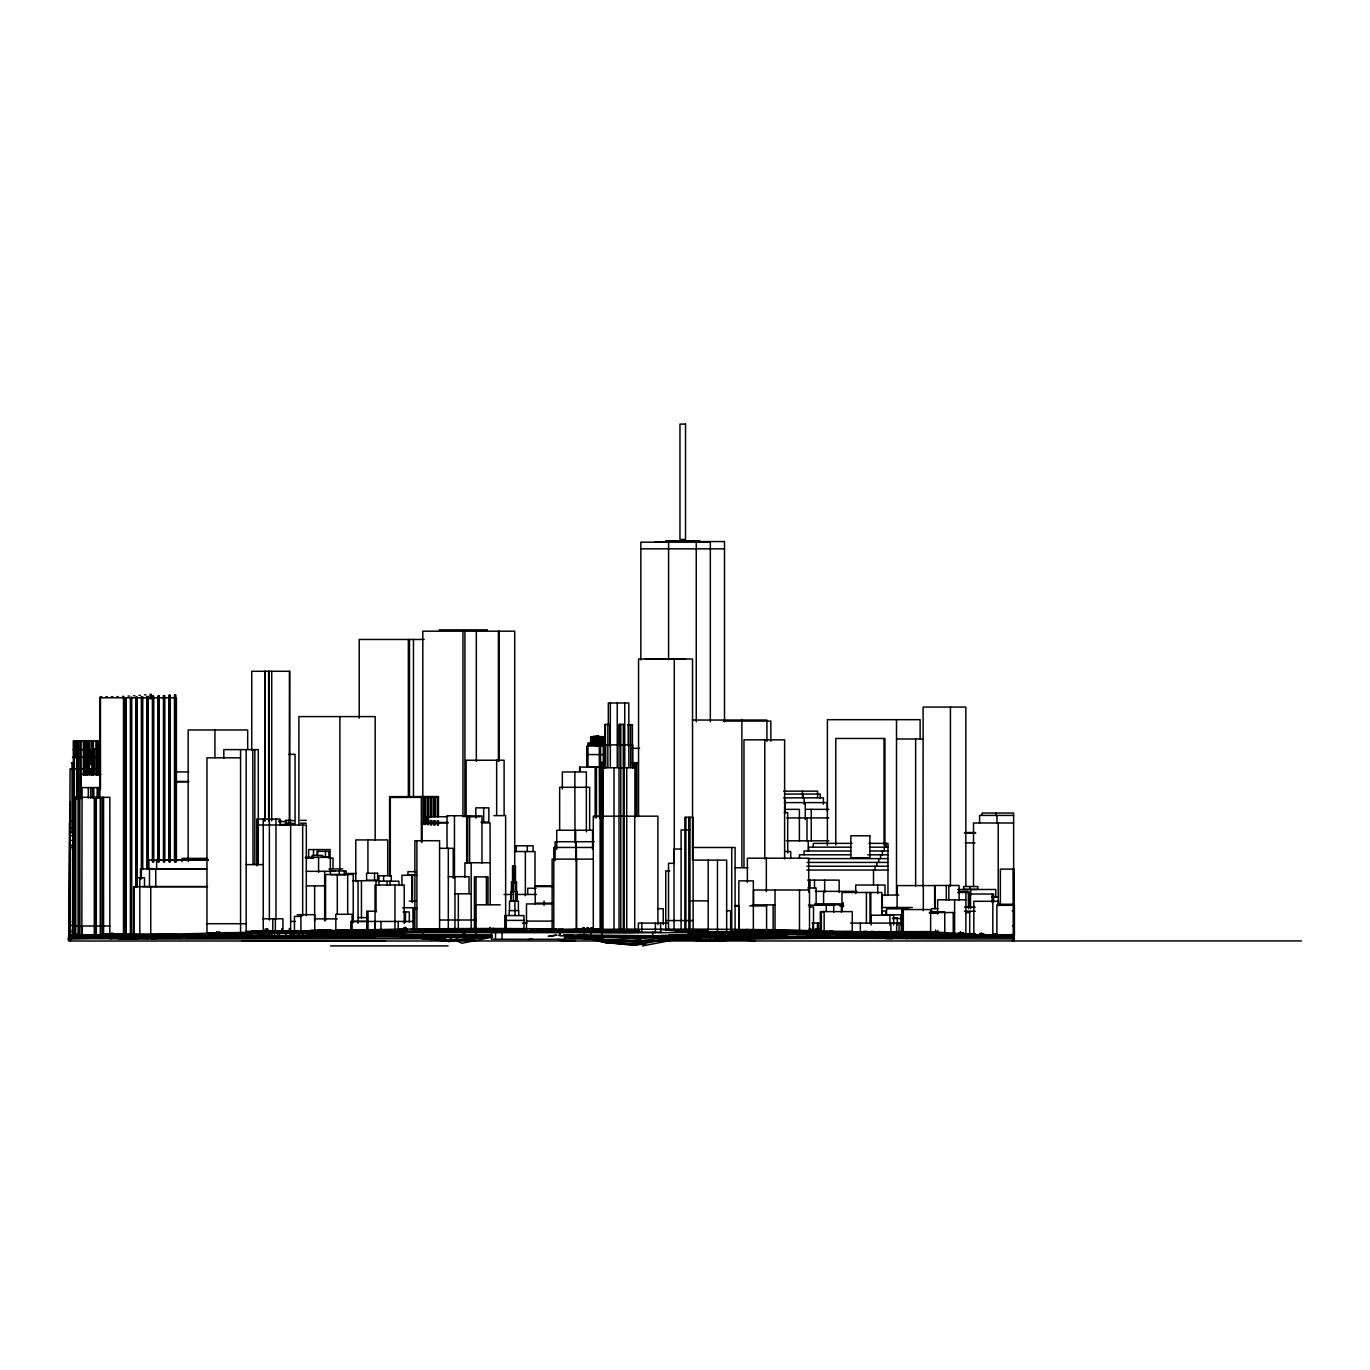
<?xml version="1.0" encoding="UTF-8"?>
<svg xmlns="http://www.w3.org/2000/svg" width="1370" height="1370" viewBox="0 0 1370 1370"><rect width="100%" height="100%" fill="white"/><g stroke="black" fill="none" stroke-linecap="round" stroke-linejoin="round"><path stroke-width="1.5" d="M1012.978 936.309L1012.567 940.865M689.161 938.399L693.768 939.409L688.87 938.433M1003.457 937.183L1013.509 937.011L1007.601 937.011M433.297 937.988L430.403 939.255L442.476 937.371L492.035 935.145M1013.389 937.337L1013.132 868.991M456.467 940.06L448.966 941.669L438.948 938.861C456.946 941.738 474.482 936.207 492.31 936.566M642.427 945.916L671.026 940.419M951.122 936.6L940.317 937.422L1011.3 936.481L954.017 936.549M492.241 936.172L463.745 940.18L439.41 940.522L436.653 938.227M642.872 941.276C616.637 948.04 591.343 935.59 565.433 935.248M528.032 939.649L532.108 938.998M548.462 936.429L556.631 935.128L548.462 936.344M953.195 936.326L951.482 936.6L979.293 937.234M492.395 937.131L461.93 943.228L457.272 941.121M645.801 943.742C619.017 948.365 592.611 935.881 565.741 936.309M142.908 937.765L151.248 939.049L161.557 937.748M466.862 939.614L492.275 936.344L422.799 936.275L422.799 932.011M640.903 939.238C615.438 944.992 590.744 935.676 565.485 935.282L577.78 935.47L606.225 940.162L657.446 937.32L700.669 938.364L693.768 939.409M118.06 938.399L108.795 938.244L118.642 938.399M665.632 940.008L675.324 939.135M730.724 937.833L745.434 938.793L724.679 940.539L696.114 940.865C800.748 936.207 905.621 939.495 1010.375 938.895L1012.892 938.861M687.397 937.953L661.898 940.231L635.012 945.06L606.465 942.783L577.917 936.224L565.69 935.898M492.138 935.607L436.174 937.833M886.356 935.093L863.768 935.95L866.816 935.95M679.982 938.673L686.473 938.45M805.783 931.84L809.533 931.617L805.406 931.754M258.176 930.881L251.446 931.275L272.767 930.795L259.975 930.778M116.313 937.765L68.705 938.707M735.673 936.566L737.813 936.463L667.327 936.326L674.023 936.429M265.095 932.508L269.085 932.319M281.038 931.737L289.001 931.36L279.274 931.942L279.343 936.326M271.466 932.319L250.487 932.439M676.215 938.929L663.131 939.512L634.978 944.016L606.43 942.851L577.883 935.83L565.639 935.624M719.712 936.463L730.792 936.429M70.058 931.96L70.983 931.994M520.96 928.946L489.381 929.494M901.169 936.378L910.296 936.412M620.062 936.001L605.968 936.566L577.472 934.957M139.226 936.583L138.336 936.583M804.498 931.155L815.167 930.761M1010.717 936.395L981.536 936.686M365.893 929.665L353.683 930.042M808.437 931.583L852.26 931.257L852.26 911.615L821.366 911.615L821.366 931.257M681.369 938.673L685.291 938.536M270.935 930.932L264.307 931.138L286.809 930.846L282.922 930.846M842.584 933.655L796.295 933.689M134.363 936.549L136.503 936.549L135.082 936.549M353.802 929.853L358.032 929.733M731.957 937.868L736.067 937.748M571.324 935.025L563.173 935.248L573.396 935.008M416.018 937.337L400.177 937.286M1014.245 934.545L985.646 935.248L928.432 931.6L842.636 931.84L785.438 929.802L699.625 929.134L541.441 929.408L530.31 929.939L552.915 931.172L490.751 932.131M153.457 934.871L100.935 933.758M712.486 935.282L719.747 935.128M331.591 930.538L305.493 930.983M437.338 935.213L240.658 935.967M632.991 932.114L630.542 932.165L636.108 932.131M671.968 936.035L776.67 934.306M776.619 934.169L839.878 933.655M132.325 936.549L139.963 936.6M291.793 933.415L257.406 933.398M558.635 931.72L566.341 931.6L538.804 930.059L578.637 929.391M565.536 935.522L567.522 935.487L566.615 935.368M800.029 933.912L833.508 933.689M833.576 933.843L845.769 933.672M315.477 933.193L427.714 932.268M633.008 932.148L641.263 932.268M755.247 940.865L724.045 938.724M264.341 933.758L250.796 933.398M312.976 933.158L319.895 933.073M243.963 936.001L320.785 936.001M333.218 936.053L474.945 935.025M553.394 931.788L519.23 931.942M70.915 936.772L69.031 936.789L70.384 937.251M618.041 932.302L627.529 932.234L618.709 932.302M714.249 936.566L777.389 936.463M876.149 935.693L888.856 935.573M976.296 936.481L988.661 936.395M981.382 936.481L989.328 936.395M574.595 929.237L600.522 929.22M348.357 932.816L405.297 932.473M661.659 932.319L591.138 932.268L591.052 928.072M179.915 936.875L214.936 936.6M320.751 935.984L481.675 935.025M417.559 936.292L330.53 936.018L422.662 936.446M679.04 936.344L681.986 936.309M720.038 936.104L724.644 936.172L707.417 935.967L713.684 936.053M398.961 929.339L403.02 929.305M317.463 930.795L324.108 930.761M405.332 932.508L256.241 933.33M539.746 931.891L552.504 931.891M617.836 932.302L638.694 932.062M638.54 932.285L622.648 932.371M463.385 935.196L489.895 935.025M678.167 936.035L579.27 934.991M675.872 936.378L672.345 936.395L694.881 936.378M318.765 930.281L331.129 930.23L311.041 930.179M489.912 932.114L527.947 931.908M69.442 935.556L121.108 935.761M232.763 937.046L179.778 937.303M812.77 933.997L819.551 933.946M472.462 929.562L478.798 929.545L474.756 929.562M633.145 932.388L614.976 932.319M131.434 936.72L137.325 936.635L131.229 936.652M233.02 937.559L234.184 937.542M805.954 936.463L863.066 936.326M970.576 936.498L979.43 936.481M575.194 940.573L561.46 940.625L558.052 939.306M525.892 928.929L490.392 929.494M264.239 932.679L252.542 932.319M154.536 936.035L235.195 935.967M971.347 936.515L924.39 936.429L938.056 936.463M1013.492 937.149L940.933 937.251L943.861 937.405M663.971 940.882L667.567 940.865M665.666 540.756L699.676 540.756M697.022 541.561L724.507 541.561L724.507 721.853M654.997 542.006L667.104 542.006M710.328 542.178L640.852 542.178L640.852 659.912M640.852 548.839L724.507 548.839M439.205 629.875L487.412 629.875M424.169 639.465L359.214 639.465L359.214 718.137M645.441 658.816L685.531 658.816M289.532 671.283L289.532 825.185L289.635 671.283L251.737 671.283L251.737 750.366M144.552 694.864L145.905 694.864M139.038 695.378L140.391 695.378M133.541 695.737L134.876 695.737M128.026 696.063L129.362 696.063M122.512 696.371L123.865 696.371M101.791 696.696L100.455 696.696L100.455 789.394M105.969 696.696L107.305 696.696M111.484 696.679L112.819 696.679M116.981 696.628L118.334 696.628M692.484 720.038L766.926 720.038L766.926 741.358M723.514 721.082L770.848 721.082L770.848 741.17M627.563 724.662L632.409 724.662L632.409 767.371M594.82 736.923L596.755 736.923M597.748 736.923L605.352 736.923M593.313 737.265L605.42 737.18M590.658 738.567L592.628 738.567M596.344 738.567L603.417 738.567M599.649 738.824L605.352 738.824M896.511 738.995L923.037 738.995M593.313 739.183L604.478 739.183M605.352 743.088L587.918 743.088L587.918 745.006L632.7 744.835L632.7 768.227M590.658 745.246L592.628 745.246M594.82 745.503L596.755 745.503M598.947 745.76L600.882 745.76L600.882 738.892M604.718 745.999L587.113 745.999L587.113 766.96L600.591 766.96M632.169 748.345L639.585 748.345M92.15 749.202L98.537 749.202M73.278 749.51L74.733 749.51M73.432 749.664L90.215 749.664L90.215 764.58M288.71 754.322L295.064 754.322L295.064 824.552M587.113 754.579L604.718 754.579M72.507 757.319L99.411 757.319M240.572 757.815L206.956 757.815L206.956 933.244L280.456 933.175M97.886 762.131L100.541 762.131M632.101 762.679L638.266 762.679M87.44 762.782L94.359 762.782M71.308 763.073L73.929 763.073M604.718 766.96L603.417 766.96L603.417 745.999M600.591 767.114L579.63 767.114L579.63 771.344M603.417 767.114L604.718 767.114L604.787 724.456L609.633 724.456L609.633 745.794M100.198 768.81L70.093 768.81L69.236 937.371M188.683 771.909L176.045 771.909L176.045 781.448L188.683 781.448M100.815 774.341L80.71 774.341L80.71 797.717M176.062 781.859L188.683 781.859M99.959 787.579L82.08 787.579L81.857 935.556L81.703 926.017M783.674 791.158L817.599 791.158L817.599 797.546M784.942 794.035L820.185 794.035L820.185 798.265M389.611 796.672L438.451 796.518L438.451 816.503M389.611 797.477L438.451 797.306M783.777 797.854L823.421 797.854L823.421 804.224M784.411 802.615L827.309 802.615L827.309 811.091M784.496 809.345L799.395 809.345L799.395 841.043M805.56 809.345L828.85 809.345M784.222 812.581L787.716 812.581L787.716 853.099M1013.646 815.407L979.584 815.407L979.584 823.028M493.885 815.629L505.65 815.629L505.65 928.98L475.339 929.134L475.339 904.817L500.204 904.817M466.245 815.938L481.966 815.938L481.966 863.031M447.699 816.726L426.327 816.726L426.327 822.445L447.699 822.445M466.416 816.726L479.791 816.726M786.62 817.924L828.85 817.924M285.268 820.27L291.056 820.27M300.509 820.373L306.315 820.373M288.162 820.63L293.968 820.63M278.521 821.195L281.98 821.195M69.819 821.246L71.617 821.246M278.812 821.64L286.621 821.64M481.007 822.137L488.867 822.137L488.867 807.838L475.801 807.838L475.801 818.044M69.442 822.411L68.962 936.395L69.939 936.412M421.412 822.908L448.298 822.908M481.572 822.908L490.066 822.908L490.22 904.474M285.268 823.13L291.056 823.13M300.509 823.233L306.315 823.233M1013.646 822.993L973.522 822.993L973.522 886.544M288.453 823.49L293.968 823.49M280.062 824.5L288.573 824.5M256.772 824.997L306.315 824.997L306.315 915.828M69.819 827.994L73.929 827.994M689.983 829.98L681.078 829.98L681.078 930.076M69.887 831.967L74.049 832.052M965.045 832.532L975.235 832.532M964.36 832.994L975.782 832.994M70.093 835.717L73.997 835.717M786.363 840.803L828.85 840.803M594.203 841.711L555.107 841.711L555.107 860.72M965.233 842.875L974.961 842.875M852.037 843.355L813.3 843.355L813.3 847.174M868.94 843.355L887.965 843.355L887.965 895.432M70.093 845.256L73.98 845.256M514.366 845.804L533.101 845.804L533.101 851.524M850.753 847.174L808.677 847.174L808.677 850.976M869.488 847.174L887.965 847.174M72.678 847.276L70.401 847.276L70.418 941.019L1301.5 940.933M593.381 847.465L553.788 847.465L553.788 930.401M692.535 847.482L735.091 847.482L735.091 932.319M439.582 848.321L453.23 848.321L453.23 878.17M69.921 848.938L70.846 848.938M681.489 849.04L674.023 849.04L674.023 930.076M850.667 850.976L804.07 850.976L804.07 854.794M869.573 850.976L887.965 850.976M514.366 851.524L535.019 851.592L535.019 889.353M784.616 851.524L790.713 851.524L790.713 857.877M850.667 854.794L799.446 854.794L799.446 858.613M867.758 854.794L887.965 854.794M322.823 857.158L328.903 857.158L328.903 851.352L317.172 851.352L317.172 855.222M305.544 857.38L330.324 857.38L330.375 874.694L346.199 874.694L346.199 870.96L330.375 870.96M305.304 857.551L313.524 857.774M305.698 858.048L313.182 858.048M328.937 858.048L333.013 858.048L333.013 868.511M206.956 858.373L182.039 858.373L182.039 861.679M807.392 858.613L887.965 858.613M593.004 859.127L552.127 859.127L552.127 930.641M69.647 859.469L70.538 859.469M158.184 859.761L208.36 859.761M148.868 860.035L208.36 860.035M692.792 860.12L726.665 860.12L726.665 931.754M807.118 862.415L887.965 862.415M490.22 862.757L464.927 862.757L464.927 877.348M674.023 863.305L668.526 863.305L668.526 930.042M246.172 864.607L263.263 864.607M806.896 866.234L887.965 866.234M735.21 867.775L747.917 867.775M148.868 868.563L152.601 868.563M328.903 868.922L342.74 868.922M806.896 870.053L887.965 870.053M669.656 870.909L665.769 870.909L665.769 930.076L708.187 930.144M306.349 871.337L334.879 871.337M416.052 871.662L407.969 871.662L407.969 875.19L416.052 875.19M345.891 873.495L356.405 873.495M416.685 875.224L401.958 875.224L401.958 885.551M448.315 876.68L469.019 876.68L469.019 893.463M137.36 877.793L144.518 877.793L144.518 886.27M807.581 880.122L839.142 880.122L839.142 892.367M352.484 880.704L379.627 880.704M378.908 881.184L398.91 881.184L398.91 885.003M306.349 885.859L324.656 885.859M552.624 885.808L535.225 885.808L535.225 903.926M142.326 886.596L206.716 886.596M535.225 886.578L553.343 886.578M207.589 886.664L133.609 886.664L133.609 934.991L251.909 934.991M807.872 887.983L816.126 887.983L816.126 904.697M536.064 888.239L527.707 888.239L527.707 894.473M957.784 889.49L995.767 889.49L995.767 897.127M815.373 891.356L856.729 891.356M958.64 891.39L967.768 891.39M957.664 892.469L970.148 892.469M68.911 893.428L69.271 938.673M454.96 893.788L471.177 893.788M968.487 894.028L993.61 894.028L993.61 902.385M504.006 894.456L511.952 894.456M515.326 894.456L536.458 894.456M898.84 895.072L882.314 895.072L882.314 907.882M991.589 897.127L998.216 897.127M965.884 899.816L937.628 899.816L937.628 914.064M689.983 900.861L708.187 900.861M409.27 901.066L415.709 901.066M535.225 903.155L552.624 903.155M552.127 903.943L526.491 903.943L526.491 930.641L639.379 930.59M814.688 903.857L841.437 903.857L841.437 912.197M997.274 904.251L1014.194 904.251M752.25 904.868L774.872 904.868M815.373 904.697L843.149 904.834M808.386 905.193L833.731 905.193M735.039 905.536L738.944 905.536L738.944 932.319L692.535 932.319M749.784 905.878L766.583 905.878M839.776 905.861L843.869 905.861M734.799 906.118L738.978 906.118M809.242 906.94L813.506 906.94L813.506 930.778L753.534 930.727M964.411 907.111L975.149 907.111M881.955 907.488L912.351 907.488M402.626 907.779L416.531 907.779M68.757 908.396L69.202 938.673L137.497 938.69M416.908 908.738L413.86 908.738L413.86 929.339L448.315 929.357L448.315 848.321M657.72 908.67L663.234 908.67L663.234 924.613M908.533 908.824L886.578 908.824L886.578 915.04M937.868 908.635L931.617 908.635L931.617 912.814M726.408 910.776L730.638 910.776L730.638 931.754L688.562 931.754M1012.413 910.69L1014.348 910.69M881.955 911.033L885.893 911.033L885.893 915.263M1012.413 911.016L1014.348 911.016M376.579 911.221L366.766 911.221L366.766 930.007M964.411 911.238L975.286 911.238M403.071 911.94L409.322 911.94L409.322 922.164M930.555 911.975L944.752 911.975L944.752 933.997M929.237 912.54L954.616 912.54M929.819 912.591L937.868 912.591M965.696 912.591L969.703 912.591M929.819 913.036L938.279 913.036M297.136 914.68L314.723 914.68L314.723 930.881M881.886 914.817L902.761 914.817M504.913 915.605L523.991 915.605L523.991 929.905L485.768 929.905M300.903 916.376L294.464 916.376L294.464 930.881M358.067 917.592L367.708 917.592M893.103 917.968L897.333 917.968L897.333 924.801M892.469 918.482L900.946 918.482M262.8 918.79L282.922 918.79L282.922 931.189L246.172 931.343M314.483 918.876L337.225 918.876M1013.766 919.441L1013.868 936.6L979.139 936.6M439.582 920.006L476.006 920.006M504.913 920.383L523.991 920.383M665.769 920.554L693.134 920.554M526.491 921.102L552.127 921.102M353.22 921.411L367.434 921.411M69.767 921.685L70.846 921.685M291.193 921.445L295.44 921.445M414.219 921.445L350.771 921.445L350.771 930.983M522.432 923.106L527.056 923.106M667.55 923.106L638.369 923.106L638.369 932.645M812.067 923.106L818.935 923.106M850.582 923.106L902.385 923.106L902.385 932.645L392.162 932.645M206.956 923.705L246.172 923.705M70.418 925.452L72.678 925.452M1012.361 925.675L1014.125 925.675M72.85 926.017L109.857 926.017M402.712 928.654L406.873 928.654M448.315 929.117L471.177 929.065M474.431 929.322L488.011 929.322M558.155 929.288L563.156 929.288M619.017 929.357L623.847 929.357M422.44 929.545L490.922 929.476M497.738 929.614L498.629 929.614M501.643 929.665L502.516 929.665M509.195 929.699L518.733 929.699M627.563 929.631L632.409 929.631M633.95 929.648L636.707 929.648M69.921 929.99L70.846 929.99M375.055 929.819L407.027 929.956M601.207 929.853L635.903 929.853M684.88 929.768L693.1 929.853M766.583 929.905L738.841 929.87L738.841 880.859L753.346 880.859L753.346 929.905M335.838 930.196L352.107 930.196L352.107 914.287L335.838 914.287L335.838 930.881M360.259 930.23L375.654 930.23M396.666 930.093L406.821 930.093M562.334 930.247L586.36 930.247M746.102 930.042L778.828 930.179M396.17 930.333L407.233 930.333M544.061 930.487L595.505 930.401M280.799 930.778L285.405 930.778M310.887 930.778L314.62 930.778M402.455 930.624L406.873 930.641M285.405 930.983L485.34 930.983M736.769 931.052L754.048 931.052M69.767 931.223L70.846 931.223M305.698 931.394L370.705 931.36M552.213 931.292L588.398 931.292M596.344 931.155L598.724 931.155M732.71 931.189L746.325 931.189M256.772 931.668L275.969 931.668M421.412 931.583L495.615 931.48M562.025 931.532L588.004 931.532M596.464 931.703L624.018 931.703M675.478 931.617L726.665 931.617M265.146 932.114L268.383 932.097M279.309 931.925L291.313 931.805M305.544 931.96L349.761 931.754L349.881 935.915M379.267 931.908L450.61 931.908M466.125 931.908L504.109 931.908M261.653 932.114L268.383 932.216M279.172 932.182L291.296 932.182M306.178 932.062L375.175 932.062M409.133 932.045L405.092 932.045L405.177 927.644M567.677 932.251L624.018 932.079M732.71 932.251L743.156 932.251M745.948 932.216L752.866 932.216M253.467 932.354L282.631 932.354M396.409 932.319L459.567 932.319M577.558 932.354L637.992 932.354M867.553 932.422L889.866 932.422M223.824 932.662L306.315 932.73M70.538 932.884L69.562 932.936L69.819 801.947L70.315 932.696M111.484 933.124L112.819 933.124M251.772 932.85L255.865 932.85M319.929 933.244L321.077 933.244M782.304 933.038L841.437 933.021M874.574 933.021L897.333 933.021M743.978 933.381L790.284 933.415M878.29 933.244L900.946 933.244M930.624 933.193L901.803 933.193L901.803 909.56L930.624 909.56L930.624 933.415M789.736 933.672L814.739 933.672L814.739 929.425M822.788 933.415L904.782 933.501M909.115 933.501L944.752 933.415M959 933.621L964.36 933.621M968.487 933.689L974.412 933.689M980.029 933.689L983.883 933.689L979.841 933.98M130.373 933.826L131.708 933.826M302.205 933.809L336.386 933.963M695.292 933.792L730.57 933.792M764.135 933.929L863.973 933.895M871.697 933.878L951.927 933.706M959.531 933.895L975.149 933.895M993.318 933.98L997.24 933.98M103.812 934.237L176.405 934.237M687.826 934.1L739.321 934.1M793.555 934.271L838.286 934.015M864.247 934.169L959.086 934.169M307.377 934.511L342.414 934.511M796.706 934.528L830.734 934.528M844.228 934.528L899.491 934.477M927.798 934.408L975.286 934.306M208.565 934.7L243.089 934.7M669.194 934.751L758.021 934.751M882.417 934.648L903.361 934.648M911.581 934.597L974.978 934.837M993.318 934.665L998.079 934.665M1012.361 934.631L1014.348 934.717M70.401 934.991L72.678 934.991M315.802 934.854L352.535 934.854M460.799 935.196L354.008 935.076L354.008 930.966M847.739 934.871L872.913 934.871M886.27 934.854L910.793 935.111M918.722 934.871L961.278 934.871M962.391 934.871L988.592 935.111M994.192 934.854L1014.348 934.957M82.08 935.35L99.959 935.35M243.021 935.265L271.722 935.265M291.964 935.179L303.335 935.179M322.481 935.265L358.871 935.265M661.573 935.35L678.39 935.35M851.404 935.265L878.889 935.265M891.51 935.368L922.13 935.402M947.732 935.265L997.189 935.368M1007.567 935.385L1014.382 935.385M187.69 935.641L72.85 935.556L72.85 797.323L109.857 797.323L109.823 935.556M267.647 935.641L305.219 935.641M328.714 935.624L365.721 935.624M894.952 935.487L918.26 935.487M311.966 935.796L267.647 935.796L267.664 928.911M698.769 935.95L559.902 935.881L559.902 932.062M860.326 935.847L888.274 935.847M955.712 935.761L1013.338 935.83M69.939 936.138C67.798 935.248 67.181 942.748 70.418 940.933M110.747 936.258L137.445 936.258M267.184 936.053L148.097 935.967M300.253 936.001L324.741 936.001M704.711 936.035L601.79 936.035L601.79 931.994M787.544 936.207L730.929 936.207L867.826 936.292M835.597 936.189L940.419 936.258M1013.92 935.898L864.47 936.344M113.556 936.532L141.161 936.532M251.737 936.326L311.161 936.326M900.792 936.481L967.768 936.481M240.777 936.652L282.477 936.652M809.875 936.703L915.485 937.337L836.505 936.258M835.786 936.755L884.934 936.755M901.374 936.703L927.421 936.703M118.454 936.84L130.612 936.84M136.127 937.063L244.87 936.994M835.597 937.046L920.126 937.046M110.747 937.371L221.512 937.32M262.937 937.354L295.064 937.354M684.332 937.405L766.926 937.405M823.61 937.303L831.727 937.303M835.512 937.303L1013.663 937.371L1013.629 813.026L982.033 813.026L982.033 815.424M69.322 937.474L131.743 937.474L130.356 937.337M299.139 937.44L168.493 937.2M92.937 937.953L96.499 937.953M187.108 937.765L375.637 937.851M720.055 937.799L739.903 937.799M752.113 937.833L780.472 937.919M783.931 937.731L887.965 937.731M83.108 938.073L86.67 938.073M87.885 938.193L91.447 938.193M135.15 938.262L181.217 938.107M330.53 938.005L435.352 938.005M714.626 938.262L813.677 938.262L813.677 934.117M814.208 938.005L886.835 938.005M99.359 938.347L103.161 938.347M134.791 938.296L152.567 938.296M679.777 938.399L656.435 938.775L634.875 941.413L606.328 941.498L577.78 935.47L566.923 935.368M721.151 938.347L813.677 938.279M434.975 938.69L151.248 939.049M119.053 939.015L148.422 939.015M697.022 939.118L724.507 939.118M677.088 939.563L697.022 939.563M668.577 939.717L724.507 939.717M242.01 940.933L385.038 940.882M330.53 945.916L448.041 945.916M609.359 932.319L604.238 932.302M959.051 933.21L963.041 933.21M794.497 933.878L808.831 933.809M235.76 937.542L241.719 937.559M411.171 929.322L421.549 929.357M975.645 936.395L979.738 936.412M142.685 935.145L100.866 934.066M600.128 932.285L616.825 932.371M802.032 933.809L771.978 933.689M720.295 936.737L691.747 936.532M743.807 931.086L753.158 931.257M608.28 932.285L611.996 932.302M564.56 935.196C620.764 941.002 677.277 934.734 733.772 936.566L732.231 936.481M231.855 935.967L235.195 936.001L69.442 935.676L121.142 935.83M958.863 933.158L963.932 933.21M959.445 933.158L963.504 933.193M785.37 933.689L793.47 933.758M821.675 930.846L746.821 930.846M556.631 929.048C394.44 926.411 232.506 934.357 70.418 935.522M558.224 935.213L560.227 935.231M363.05 936.189L368.89 936.241M483.97 929.648L569.526 931.84M829.638 930.915L832.189 930.966M892.692 932.045L896.922 932.114M552.966 931.651L486.538 929.956M885.825 938.57L892.367 938.69M878.05 931.6L881.989 931.686M765.796 933.569L730.33 932.319M870.567 931.429L874.522 931.514M863.853 931.292L867.073 931.36M752.096 931.035L746.89 930.932L753.277 931.12M768.056 933.415L737.214 932.268M565.142 935.265L570.485 935.368M747.01 931.086L747.266 931.086M747.164 931.446L753.312 931.634M564.303 938.964L601.481 938.964M725.929 936.224L727.538 936.292L719.969 936.258M716.459 936.104L720.911 936.326M400.297 936.789L414.476 937.371M696.08 936.429L697.399 936.498M720.021 935.933L721.802 936.018M604.615 939.409L564.371 937.166M565.81 936.72L610.66 941.104M307.068 931.703L322.549 932.833L280.73 932.251M775.831 932.354L790.147 933.295M78.792 934.34L70.401 934.717L70.367 933.586M660.546 929.494L675.273 930.881M616.791 941.858L624.943 942.868M437.184 938.381L439.256 938.69M744.27 937.679L748.311 939.015M904.714 936.635L906.546 938.741M1014.245 940.916L1014.091 869.111L1000.357 869.111L1000.357 904.423M998.559 905.33L998.559 901.289L973.847 901.289L973.847 935.624L1014.416 935.641L1014.399 905.313L996.863 905.313L996.863 935.641M998.216 822.993L998.216 905.621M996.966 815.407L996.966 823.028M996.178 813.026L996.178 815.424M992.839 901.289L992.839 935.624M992.068 894.028L992.137 902.385M981.28 932.782L981.228 936.6M970.696 889.49L970.696 895.209M970.491 894.028L970.491 908.635M969.789 886.527L969.789 889.387M969.703 911.238L969.703 934.408M969.258 892.469L969.258 907.454M968.676 892.469L968.676 907.454M968.453 892.469L968.487 908.635M965.833 886.065L965.833 707.057L923.123 707.057L923.037 886.133M965.884 892.469L965.884 934.408M960.49 931.583L960.49 935.761M959.086 900.278L959.086 885.465L934.922 885.465L934.922 908.755M954.616 899.816L954.616 934.408M953.246 912.54L953.246 933.997M950.438 707.057L950.438 886.065M948.845 885.465L948.845 900.278M946.293 885.465L946.293 900.278M937.628 930.35L937.628 934.408M935.573 929.939L935.573 933.929M934.648 908.567L934.648 885.585L897.093 885.585L897.093 908.567M923.311 885.585L923.311 910.656M920.126 738.858L920.126 719.678L827.394 719.678L827.394 845.41M915.639 738.995L915.639 886.133M903.309 909.56L903.309 933.193M901.871 923.106L901.871 932.645M901.254 923.106L901.254 932.645M900.946 914.817L900.946 924.801M899.062 923.106L899.062 932.645M896.511 719.678L896.511 894.661M896.631 923.106L896.631 932.645M893.617 924.955L893.617 915.211L871.132 915.211L871.132 924.955M890.808 923.106L890.945 932.645M889.866 915.211L889.866 924.955M886.133 843.355L886.133 847.174M885.003 895.655L885.003 885.037L855.719 885.037L855.719 893.531M884.934 845.067L884.934 738.464L835.786 738.464L835.786 845.067M884.266 847.174L884.266 850.976M884.044 738.464L884.044 845.067M882.417 850.976L882.417 854.794M882.126 911.033L882.126 915.263M881.886 915.143L881.886 892.486L841.968 892.486L841.968 911.033M880.567 854.794L880.567 858.613M878.718 858.613L878.718 862.415M877.708 885.037L877.708 893.531M876.868 862.415L876.868 866.234M875.019 866.234L875.019 870.053M873.512 870.053L873.512 884.849M870.823 892.486L870.823 923.38M869.984 892.486L869.984 923.38M866.405 892.486L866.405 923.38M860.36 923.106L860.36 932.645M843.166 902.625L843.166 906.752M833.731 903.857L833.731 912.197M826.281 905.193L826.281 911.153M824.654 880.122L824.654 892.367M824.158 931.257L824.158 911.615L820.339 911.752L820.339 931.189M823.576 891.356L823.576 904.697M818.849 928.826L818.935 932.645M818.524 923.106L818.524 932.645M817.428 923.106L817.428 932.645M816.314 928.826L816.314 932.645M815.904 928.826L815.904 932.645M814.516 880.122L814.516 888.291M813.266 923.106L813.266 932.645M812.77 923.106L812.77 932.645M811.331 934.049L811.331 938.279M811.245 809.345L811.245 841.043M810.903 929.425L810.903 933.672M810.68 928.826L810.68 932.645M810.012 880.122L810.012 888.291M809.516 930.778L809.516 890.003L753.534 890.003L753.534 904.251M809.293 928.826L809.293 932.645M808.711 892.161L808.711 858.185L747.369 858.185L747.369 882.331M808.249 840.803L808.249 851.404M806.981 817.924L806.981 841.146M805.269 802.615L805.269 819.568M804.173 797.854L804.173 804.224M803.231 794.035L803.231 798.265M802.495 791.158L802.495 797.546M799.498 890.003L799.498 930.727M785.078 800.097L785.078 812.855M784.616 858.939L784.616 739.834L743.978 739.834L743.978 867.45M780.472 934.186L780.472 938.416M775.78 934.117L775.78 938.279M775.026 890.003L775.026 930.727M774.958 934.117L774.958 938.279M773.125 904.868L773.125 930.042M766.583 904.868L766.583 930.042M766.344 858.185L766.344 891.613M764.785 739.834L764.785 858.939M747.369 929.237L747.369 933.415M741.889 720.038L741.889 867.09M731.734 847.482L731.734 932.319M717.469 860.12L717.469 931.617M710.328 541.561L710.328 721.716M710.328 935.453L710.328 939.717M708.187 860.12L708.187 931.617M696.251 542.178L696.251 721.853M696.251 935.453L696.251 939.717M693.134 930.144L693.1 817.342L684.88 817.274L684.88 930.076M692.535 860.206L692.535 659.004L638.557 659.004L638.557 816.64M689.983 817.342L689.983 930.144M688.733 817.274L688.887 930.076M685.89 817.274L685.89 930.076M674.28 659.004L674.28 863.494M668.577 542.178L668.577 659.723M660.597 923.106L660.597 932.645M657.908 924.613L657.908 816.178L593.296 816.178L593.296 930.59M655.391 923.106L655.391 932.645M652.685 931.994L652.685 936.035M641.811 923.106L641.811 932.645M636.707 816.28L636.707 762.799L633.95 762.799L633.95 767.08M636.416 762.799L636.416 816.28M635.903 816.828L635.903 767.782L601.207 767.782L601.207 816.828M635.68 762.799L635.68 816.28M634.995 762.799L634.995 816.28M634.721 816.178L634.721 930.59M634.259 762.799L634.259 767.08M630.645 724.662L630.645 767.371M628.83 767.166L628.83 702.998L608.314 702.998L608.314 724.387M628.196 724.662L628.196 746.016M626.724 767.782L626.724 929.853M624.737 702.998L624.737 767.166M624.172 744.835L624.172 929.785M623.847 745.725L623.847 724.387L619.017 724.387L619.052 929.785M623.281 724.387L623.281 929.357M620.781 724.387L620.781 929.357M619.565 724.387L619.565 745.725M617.253 702.998L617.253 767.166M614.017 767.782L614.017 930.59M610.318 702.998L610.318 767.166M607.852 724.456L607.852 767.149M605.591 744.835L605.591 768.227M605.403 724.456L605.403 767.149M604.478 736.204L604.478 768.227M603.639 745.999L603.639 766.96M603.057 736.666L603.057 745.246M602.766 762.542L602.766 818.147M602.166 767.782L602.166 929.853M601.944 762.542L601.944 929.374M601.379 762.542L601.379 818.147M601.242 736.666L601.242 745.246L603.417 745.246L603.417 736.666L590.658 736.666L590.658 743.533M600.591 745.999L600.557 929.374M599.957 738.892L600.077 745.76M599.289 745.999L599.512 817.873M599.204 738.892L599.204 745.76M598.724 746.342L598.724 735.707L596.344 735.707L596.344 746.342M598.673 743.088L598.673 745.006M597.765 735.707L597.765 746.342M597.286 735.707L597.286 746.342M596.464 767.114L596.464 817.873M595.368 745.04L595.368 736.461L593.313 736.461L593.381 745.04M595.145 767.114L595.145 817.873M594.888 736.461L594.888 745.04M593.861 736.461L593.861 745.04M592.628 736.666L592.628 743.533M592.576 849.417L592.576 830.254L556.734 830.254L556.734 849.417M592.251 927.815L592.251 932.079M592.028 927.815L592.028 932.079M591.72 736.666L591.806 743.533M590.915 736.666L590.915 743.533M590.932 927.815L590.83 935.881M589.665 829.997L589.665 787.305L559.645 787.305L559.645 829.997M589.22 743.088L589.22 745.006M588.398 928.072L588.398 932.251M587.884 745.999L587.884 766.96M588.004 927.49L588.004 932.079M587.336 745.999L587.336 766.96M586.805 927.815L586.805 932.079M586.36 831.864L586.36 771.978L562.334 771.978L562.334 789.086M584.185 927.49L584.185 932.079M583.98 927.815L584.048 935.881M583.757 927.815L583.757 932.079M582.678 927.815L582.678 932.079M579.87 767.114L579.87 771.344M576.582 859.127L576.582 930.624M576.359 847.465L576.359 930.401M576.051 841.711L576.051 860.72M575.674 830.254L575.674 849.417M574.852 771.978L574.989 842.79M565.262 934.991L565.262 939.272L491.522 939.272L491.522 928.603M544.061 901.118L544.061 905.313M527.313 845.804L527.313 851.524M525.361 851.592L525.361 895.637M518.733 914.869L518.733 910.622L509.195 910.622L509.195 914.869M518.374 910.622L518.374 901.083L509.52 901.083L509.52 910.622M517.141 901.083L517.141 891.545L510.822 891.545L510.822 901.083M516.627 901.083L516.49 882.006L511.472 882.006L511.335 901.083M516.319 845.804L516.319 851.524M516.079 882.006L516.079 891.545M515.822 891.545L515.822 901.083M515.445 891.545L515.462 865.754L512.551 865.754L512.517 891.545M514.897 901.083L514.983 914.869M514.709 882.948L514.709 631.193L422.799 631.193L422.799 797.597M514.315 865.754L514.315 882.006M513.579 865.754L513.408 901.083M513.014 865.754L512.928 882.006M511.883 882.006L511.883 891.545M505.924 915.605L505.924 929.905M504.913 915.383L504.913 929.905M504.109 815.321L504.109 760.23L466.125 760.23L466.125 815.321M502.019 928.603L502.019 939.272M499.057 631.193L499.057 761.343M498.406 631.193L498.406 761.343M496.659 760.23L496.659 815.321M495.512 928.603L495.512 939.272M493.2 928.106L493.2 931.908M490.066 927.319L490.066 931.583M488.011 904.149L488.011 876.886L474.431 876.886L474.431 929.545M486.418 876.886L486.418 904.149M483.678 807.838L483.678 822.137M476.315 631.193L476.315 761.343M476.315 932.011L476.315 936.275M476.006 876.886L476.006 929.545M471.177 862.757L471.177 929.494M469.636 815.938L469.636 863.031M467.684 863.031L467.684 815.732L446.98 815.732L447.048 847.842M466.673 815.938L466.673 863.031M464.909 631.193L464.909 816.811M464.909 932.011L464.909 936.275M462.957 631.193L462.957 816.811M462.957 932.011L462.957 936.275M458.333 893.788L458.333 929.545M454.96 876.68L454.96 929.117M454.463 815.732L454.463 877.81M439.582 929.545L439.582 840.718L414.887 840.718L414.887 929.374M438.451 820.767L438.451 825.031M437.732 797.306L437.732 816.657M437.732 820.767L437.732 825.031M437.253 797.306L437.253 816.657M437.253 820.767L437.253 825.031M435.146 816.657L435.146 797.169L433.742 797.169L433.742 816.657M435.146 820.63L435.146 824.894M434.427 797.169L434.427 816.657M434.427 820.63L434.478 824.894M433.742 820.63L433.742 824.894M431.875 816.657L431.875 797.032L430.454 797.032L430.454 816.657M431.875 820.476L431.875 824.74M430.454 820.476L430.454 824.74M428.587 824.586L428.587 796.878L427.166 796.878L427.166 824.586M427.868 796.878L427.885 824.586M425.317 824.449L425.317 796.741L423.878 796.741L423.878 824.449M422.011 796.672L422.011 842.225M421.309 796.518L421.412 842.088M416.908 840.718L416.908 929.374M413.466 639.465L413.466 796.809M412.918 907.779L413.089 930.983M412.524 875.224L412.524 902.076M411.942 875.224L411.942 902.076M409.493 639.465L409.493 796.809M408.346 639.465L408.346 796.809M405.948 928.004L405.948 931.908M405.537 927.439L405.571 931.96M405.451 911.94L405.451 922.164M405.434 927.439L405.434 935.076M404.236 923.414L404.236 885.003L375.055 885.003L375.055 930.007M403.859 927.61L403.859 931.908M398.208 921.445L398.208 930.983M394.971 885.003L394.971 929.819M391.289 881.184L391.289 875.755L378.908 875.755L378.908 885.003M390.313 796.672L390.313 876.338M389.953 881.184L389.953 885.003M389.611 796.518L389.611 875.618M387.727 875.379L387.727 839.93L355.772 839.93L355.772 881.629M387.059 881.184L387.059 885.003M383.6 875.755L383.6 881.184M380.997 921.445L380.997 930.983M376.031 880.704L376.031 912.095M375.175 840.324L375.175 716.596L298.9 716.596L298.9 825.391M374.729 921.445L374.729 930.983M374.541 873.238L374.541 880.191M367.931 839.93L367.931 873.289M368.016 911.221L368.016 930.007M361.457 880.704L361.457 918.379M358.067 880.704L358.067 923.311M353.22 922.575L353.22 874.505L325.563 874.505L325.563 920.486M349.744 931.84L349.744 935.659M349.401 932.079L349.401 935.898M347.689 874.505L347.689 914.218M347.449 931.84L347.449 935.659M346.798 931.72L346.798 935.915M345.206 932.079L345.206 935.898M344.332 870.96L344.332 874.694M339.88 716.596L339.88 870.19M339.315 870.96L339.315 874.694M337.294 874.505L337.294 914.218M335.718 930.641L335.718 934.511M330.067 857.774L330.067 849.571L308.644 849.571L308.644 857.774M325.461 851.352L325.461 857.158M324.656 871.337L324.656 920.931M322.823 857.329L322.823 855.428L312.154 855.428L312.154 857.329M321.625 855.428L321.625 857.329M319.278 930.024L319.278 933.809M318.576 857.38L318.576 872.262M317.652 849.571L317.652 855.719M317.6 930.024L317.6 933.809M314.638 885.859L314.638 920.931M313.524 849.571L313.524 855.719M307.633 934.1L307.633 937.919M302.667 824.997L302.667 915.828M300.903 914.68L300.903 930.881M298.557 931.549L298.557 935.641M293.625 931.48L293.625 935.796M292.255 931.72L292.255 936.326M290.628 824.997L290.628 932.73M290.354 931.549L290.354 935.641M289.293 928.5L289.293 932.73M285.902 931.514L285.902 935.641M281.775 928.5L281.775 932.73M280.062 825.442L280.062 819.072L256.772 819.072L256.772 865.806M279.292 931.514L279.292 935.641M277.699 931.549L277.699 935.641M275.969 819.072L275.969 918.928M275.353 918.79L275.353 931.189M274.497 931.514L274.497 935.641M272.767 918.79L272.767 931.189M271.722 671.283L271.722 820.904M271.722 932.045L271.722 936.326M269.376 819.072L269.376 920.058M268.982 671.283L268.982 820.904M268.982 932.045L268.982 936.326M268.623 671.283L268.623 820.904M268.623 932.045L268.623 936.326M267.441 928.672L267.441 932.559M266.619 928.911L266.619 932.216M265.112 671.283L265.112 820.904M265.146 928.911L265.112 936.326M264.787 671.283L264.787 820.904M264.787 932.045L264.787 936.326M263.245 819.072L263.245 932.73M258.279 864.556L258.279 749.613L223.824 749.613L223.824 758.141M254.837 749.613L254.837 864.556M252.799 749.613L253.039 864.556M247.679 749.15L247.679 729.97L188.152 729.97L188.152 859.898M246.172 749.613L246.172 933.244M240.572 749.613L240.572 933.244M219.029 931.857L219.029 936.053M217.145 932.764L217.145 936.994M216.443 931.857L216.443 936.053M214.919 729.97L214.919 757.661M188.358 858.373L188.358 861.679M176.405 861.816L176.405 697.792L99.873 697.792L99.907 798.128M175.822 861.816L175.822 694.95L174.469 694.95L174.469 861.816M175.257 694.95L175.257 861.816M175.035 694.95L175.035 861.816M170.308 861.816L170.308 695.309L168.972 695.309L168.972 861.816M169.743 695.309L169.743 861.816M169.52 695.309L169.52 861.816M164.794 861.816L164.794 695.652L163.441 695.652L163.441 861.816M164.229 695.652L164.229 861.816M164.006 695.652L164.006 861.816M159.28 861.816L159.28 695.96L157.944 695.96L157.944 861.816M158.732 695.96L158.732 861.816M158.492 695.96L158.492 861.816M156.625 860.035L156.625 868.803M155.752 868.957L155.752 886.596M153.765 861.816L153.765 696.268L152.412 696.268L152.412 861.816M153.2 696.268L153.2 861.816M152.978 696.268L152.978 861.816M151.419 698.683L151.419 694.419L150.066 694.419L150.066 698.683M150.854 694.419L150.631 698.683M150.751 886.664L150.751 934.991M149.484 868.957L149.484 886.596M148.868 859.795L148.868 868.803L206.887 868.803L140.459 868.957L140.545 878.752M148.251 869.077L148.251 696.542L146.898 696.542L146.898 869.077M147.463 696.542L147.703 869.077M142.737 869.351L142.737 696.816L141.384 696.816L141.384 878.855M142.189 696.816L142.189 869.351M141.949 696.816L141.949 869.351M139.808 877.793L139.808 934.991M137.223 887.366L137.223 697.09L135.87 697.09L135.87 887.366M136.657 697.09L136.657 887.366M136.435 697.09L136.435 887.366M133.866 886.664L133.866 934.991M131.708 934.237L131.708 697.399L130.373 697.399L130.373 934.237M131.143 697.399L130.921 934.237M126.194 697.741L126.194 934.237M125.646 697.741L125.646 934.237M125.406 697.741L125.406 934.237M124.858 697.741L124.858 934.237M123.488 697.792L123.488 934.237M113.95 938.244L109.343 938.57M110.747 934.854L110.747 938.673M103.572 797.323L103.572 935.556M102.425 797.323L102.425 935.556M100.695 797.323L100.695 935.556M100.318 797.323L100.318 935.556M98.537 775.112L98.537 741.016L73.278 741.016L73.432 798.676M98.383 787.579L98.383 798.128M97.749 741.016L97.749 749.544M97.219 787.579L97.116 798.128M96.311 797.323L96.311 935.556M95.917 741.016L95.917 775.112M95.951 797.323L95.951 935.556M94.17 749.202L94.17 774.786M94.29 797.323L94.29 935.556M93.794 787.579L93.794 798.128M93.417 741.016L93.417 775.112M92.475 741.016L92.475 775.112M92.15 741.016L92.15 775.112M92.355 787.579L92.355 798.128M91.567 768.81L91.567 775.214M91.122 741.016L91.122 764.46M91.122 768.724L91.122 775.112M90.643 787.579L90.643 798.128M89.324 741.016L89.324 775.232L89.221 749.664M88.091 741.016L88.091 758.192M88.296 787.579L88.296 798.128M87.406 741.016L87.406 775.232M86.909 741.016L86.909 775.232M86.07 741.016L86.07 775.232M85.351 741.016L85.351 775.232M84.186 741.016L84.186 775.232M83.364 741.016L83.364 775.232M81.138 741.016L81.138 798.676M79.837 741.016L79.922 935.556M78.946 797.323L78.946 935.556M78.124 741.016L78.124 798.676M78.09 797.323L78.09 935.556M77.439 741.016L77.439 798.676M76.771 741.016L76.771 798.676M76.617 741.016L76.617 798.676M76.258 741.016L76.258 758.192M76.086 741.016L76.086 749.544M75.573 797.323L75.573 935.556M75.418 797.323L75.418 935.556M74.648 741.016L74.648 758.055M74.168 741.016L74.134 935.556M74.066 741.016L73.929 797.528M73.004 797.323L73.004 935.556M72.011 763.073L72.011 833.148M235.092 932.85L230.913 933.038L235.092 932.85M467.958 937.286L463.248 936.943L467.958 937.286M442.527 939.974L436.431 940.077L442.527 939.974M433.691 938.81L428.433 939.221L413.466 936.549L431.122 939.546L435.763 939.118L433.691 938.81M431.19 938.518L425.436 938.878L408.431 936.309L422.508 938.553L431.19 938.518M712.246 936.326L703.923 936.275L712.246 936.309M126.228 935.179L115.32 935.607L144.278 935.111L126.228 935.179M455.251 937.217L453.264 937.286L457.717 937.953L455.251 937.217M717.246 935.761L713.701 935.864L718.668 935.847L717.246 935.761M447.51 936.755L445.473 936.806L452.083 937.971L447.51 936.755M571.804 937.577L565.262 936.583L571.804 937.577M690.788 936.207L685.223 936.275L692.603 936.275L690.788 936.207M440.815 936.806L438.794 936.823L445.301 937.919L440.815 936.806M303.13 937.474L270.455 937.44L307.188 937.577L303.13 937.474M685.531 424.083L679.965 424.083L679.965 539.455L685.531 539.455L685.531 424.083M603.023 762.542L600.3 762.542L600.3 929.374L603.023 929.374L603.023 762.542M869.864 835.786L850.873 835.786L850.873 857.723L869.864 857.723L869.864 835.786M71 840.358L69.904 840.358L71 840.444M377.64 873.238L366.595 873.238L366.595 880.191L377.64 880.191L377.64 873.238M977.735 886.527L963.675 886.527L963.675 889.387L977.735 889.387L977.735 886.527M220.056 932.85L215.826 932.85L220.022 932.816M131.862 937.885L123.334 938.176L131.862 937.885M437.955 937.286L433.365 936.737L437.955 937.286M220.262 932.559L216.186 932.508L220.262 932.508M435.129 937.799L427.868 936.669L435.129 937.799M431.31 938.57L429.255 938.467L435.746 939.632L431.31 938.57M585.024 937.851L578.174 936.412L585.024 937.851M597.56 939.529L578.756 935.624L597.56 939.529M587.867 938.176L581.171 936.463L587.867 938.176M602.235 745.246L602.235 736.666L602.064 745.246M515.103 882.006L515.103 865.754L515.051 882.006M431.19 816.657L431.19 797.032L431.156 816.657M431.19 824.74L431.19 820.476L431.156 824.74M424.614 824.449L424.614 796.741L424.597 824.449M97.219 775.112L97.219 741.016L97.082 775.112"/></g></svg>
